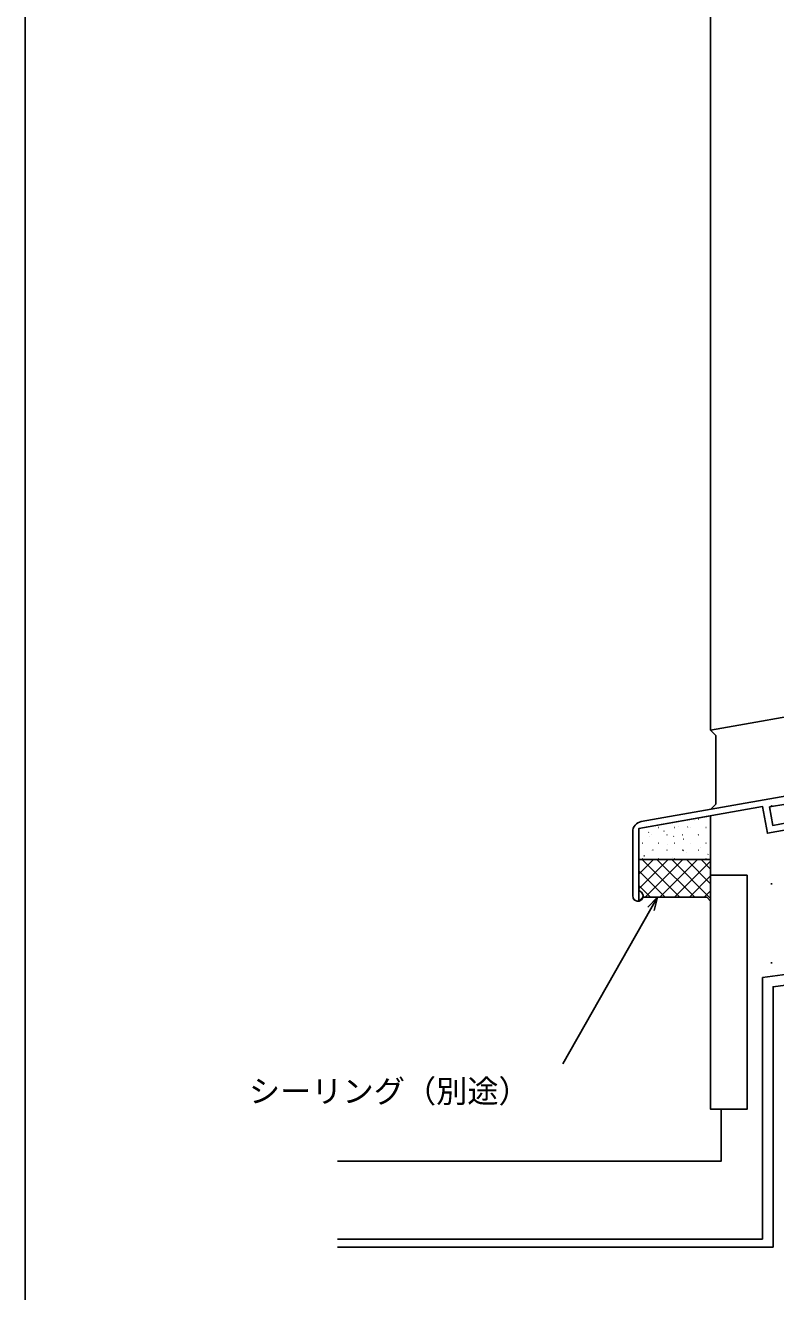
# Model space of a CAD drawing. Units: millimetres, scale not verified. Extents: x -437 to 438, y -681 to 678.
# Drawn here: x -436.8 to -292.5, y -296.7 to -53.2 of the extents above; entities that cross this region are included whole.
import ezdxf
from ezdxf.enums import TextEntityAlignment as Align

# ---------------------------------------------------------------- set-up
doc = ezdxf.new("R2010")
doc.units = ezdxf.units.MM
doc.header["$LTSCALE"] = 4
for name, color, linetype in [('0-2_YKK_11', 7, 'Continuous'), ('0-5_YKK_D', 6, 'Continuous'), ('0-6_YKK_ZWAK', 7, 'Continuous'), ('0-7_YSS_K', 3, 'Continuous')]:
    doc.layers.add(name, color=color, linetype=linetype)
doc.styles.add('ＭＳ ゴシック', font='')
doc.styles.get('ＭＳ ゴシック').set_extended_font_data('MS Gothic')

msp = doc.modelspace()

# ---------------------------------------------------------------- linework, layer by layer
at = {"layer": '0-2_YKK_11'}
for p, q in [((-308.103, -206.078), (-308.093, -206.075)), ((-307.338, -205.829), (-307.288, -205.829)), ((-319.989, -220.593), (-319.989, -208.271)), ((-316.934, -208.401), (-316.851, -208.346)), ((-316.756, -209.143), (-316.747, -209.139)), ((-316.458, -208.819), (-316.408, -208.819)), ((-315.033, -207.444), (-314.983, -207.444)), ((-313.966, -208.155), (-313.956, -208.151)), ((-313.418, -208.819), (-313.368, -208.819)), ((-312.132, -209.14), (-312.048, -209.085)), ((-311.993, -207.444), (-311.943, -207.444)), ((-311.223, -207.183), (-311.213, -207.18)), ((-310.378, -208.819), (-310.328, -208.819)), ((-309.442, -207.36), (-309.359, -207.305)), ((-308.953, -207.444), (-308.903, -207.444)), ((-307.457, -208.691), (-307.447, -208.687)), ((-307.338, -208.819), (-307.288, -208.819)), ((-305.913, -207.444), (-305.863, -207.444)), ((-318.073, -210.434), (-318.023, -210.434)), ((-316.458, -211.809), (-316.408, -211.809)), ((-316.11, -211.755), (-316.101, -211.752)), ((-315.033, -210.434), (-314.983, -210.434)), ((-313.418, -211.809), (-313.368, -211.809)), ((-313.367, -210.784), (-313.358, -210.78)), ((-311.993, -210.434), (-311.943, -210.434)), ((-310.378, -211.809), (-310.328, -211.809)), ((-310.327, -211.863), (-310.243, -211.808)), ((-310.247, -209.679), (-310.237, -209.675)), ((-308.953, -210.434), (-308.903, -210.434)), ((-307.338, -211.809), (-307.288, -211.809)), ((-306.858, -211.32), (-306.848, -211.316)), ((-305.913, -210.434), (-305.863, -210.434)), ((-304.993, -213.593), (-318.789, -213.593)), ((-318.789, -216.402), (-315.98, -213.593)), ((-318.789, -219.23), (-313.151, -213.593)), ((-310.889, -220.843), (-318.139, -213.593)), ((-318.073, -213.424), (-318.023, -213.424)), ((-317.819, -212.904), (-317.735, -212.849)), ((-317.573, -220.843), (-310.323, -213.593)), ((-308.061, -220.843), (-315.311, -213.593)), ((-315.033, -213.424), (-314.983, -213.424)), ((-314.745, -220.843), (-307.495, -213.593)), ((-312.941, -213.593), (-312.933, -213.588)), ((-304.993, -221.083), (-312.482, -213.593)), ((-312.391, -213.279), (-312.382, -213.276)), ((-311.993, -213.424), (-311.943, -213.424)), ((-311.916, -220.843), (-304.993, -213.92)), ((-304.993, -218.254), (-309.654, -213.593)), ((-309.601, -212.291), (-309.591, -212.288)), ((-308.953, -213.424), (-308.903, -213.424)), ((-304.993, -215.426), (-306.825, -213.593)), ((-305.913, -213.424), (-305.863, -213.424)), ((-305.524, -212.602), (-305.441, -212.547)), ((-313.717, -220.843), (-318.789, -215.772)), ((-316.546, -220.843), (-318.789, -218.6)), ((-309.088, -220.843), (-304.993, -216.748)), ((-318.706, -221.511), (-318.789, -221.429)), ((-306.259, -220.843), (-304.993, -219.577))]:
    msp.add_line(p, q, dxfattribs=at)
for points in [[(-318.336, -206.302), (-233.189, -191.288), (-233.189, -186.747)], [(-287.982, -207.448), (-294.088, -208.525), (-294.991, -203.404), (-318.789, -207.6), (-318.789, -219.393), (-318.604, -219.67)], [(-290.562, -202.928), (-293.658, -203.474), (-293.033, -207.019), (-290.371, -206.55)], [(-318.789, -213.593), (-318.789, -221.593), (-318.039, -220.843), (-305.743, -220.843), (-304.993, -221.593), (-304.993, -213.593)]]:
    msp.add_lwpolyline(points, dxfattribs=at)
msp.add_lwpolyline([(-304.993, -205.168), (-318.789, -207.6), (-318.789, -213.593), (-304.993, -213.593)], close=True, dxfattribs=at)
for centre, radius, start, end in [((-317.989, -208.271), 2, 99.99999, 180.00002), ((-318.989, -220.593), 1, 180.00002, 67.38012)]:
    msp.add_arc(centre, radius, start, end, dxfattribs=at)
at = {"layer": '0-5_YKK_D'}
for points in [[(-315.208, -220.843), (-316.469, -223.06), (-333.431, -252.887)], [(-317.063, -222.722), (-315.208, -220.843), (-315.875, -223.398)]]:
    msp.add_lwpolyline(points, dxfattribs=at)
at = {"layer": '0-6_YKK_ZWAK'}
msp.add_line((-436.8, 644), (-436.8, -681), dxfattribs=at)
at = {"layer": '0-7_YSS_K'}
for p, q in [((-304.989, 175.711), (-304.989, -188.717)), ((-303.989, -189.717), (-304.989, -188.717)), ((-303.989, -202.948), (-303.989, -189.717)), ((-303.989, -202.948), (-304.989, -203.948)), ((-293.297, -203.105), (-293.297, -203.167)), ((-293.297, -218.117), (-293.297, -218.367)), ((-293.297, -233.317), (-293.297, -233.567)), ((-294.989, -286.59), (-376.734, -286.59)), ((-292.989, -288.09), (-376.734, -288.09))]:
    msp.add_line(p, q, dxfattribs=at)
for points in [[(-259.992, 175.711), (-259.992, -180.782), (-304.992, -188.717)], [(-294.989, -286.59), (-294.989, -236.289), (-144.989, -216.289), (-144.989, -286.59)], [(-292.989, -288.09), (-292.989, -238.04), (-146.989, -218.573), (-146.989, -288.09)], [(-302.989, -261.593), (-302.989, -271.593), (-376.734, -271.593)]]:
    msp.add_lwpolyline(points, dxfattribs=at)
msp.add_lwpolyline([(-297.989, -216.593), (-304.989, -216.593), (-304.989, -261.593), (-297.989, -261.593)], close=True, dxfattribs=at)

# ---------------------------------------------------------------- texts
at = {"layer": '0-5_YKK_D', "style": 'ＭＳ ゴシック'}
msp.add_text('シーリング（別途）', height=4.399, dxfattribs=at).set_placement((-393.793, -261.647), align=Align.BOTTOM_LEFT)

doc.saveas('drawing.dxf')
